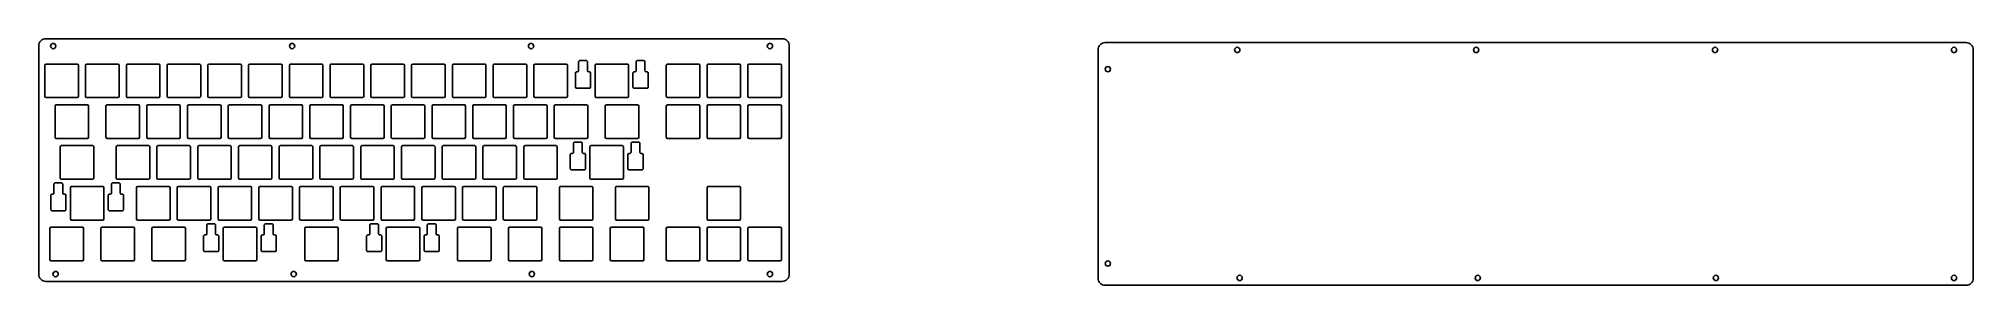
# Model space of a CAD drawing. Extents: x 82 to 889, y 214 to 317.
import ezdxf

# ---------------------------------------------------------------- set-up
doc = ezdxf.new("R2010")
doc.units = 0
doc.layers.get('0').update_dxf_attribs({"linetype": 'CONTINUOUS'})
doc.layers.add('BLACK', color=7, linetype='CONTINUOUS')

msp = doc.modelspace()

# ---------------------------------------------------------------- linework, layer by layer
for p, q in [((84.33, 305.74), (84.33, 292.74)), ((84.83, 306.24), (97.83, 306.24)), ((98.33, 305.74), (98.33, 292.74)), ((101.33, 305.74), (101.33, 292.74)), ((101.83, 306.24), (114.83, 306.24)), ((115.33, 305.74), (115.33, 292.74)), ((118.33, 305.74), (118.33, 292.74)), ((118.83, 306.24), (131.83, 306.24)), ((132.33, 305.74), (132.33, 292.74)), ((135.33, 305.74), (135.33, 292.74)), ((135.83, 306.24), (148.83, 306.24)), ((149.33, 305.74), (149.33, 292.74)), ((152.33, 305.74), (152.33, 292.74)), ((152.83, 306.24), (165.83, 306.24)), ((166.33, 305.74), (166.33, 292.74)), ((169.33, 305.74), (169.33, 292.74)), ((169.83, 306.24), (182.83, 306.24)), ((183.33, 305.74), (183.33, 292.74)), ((186.33, 305.74), (186.33, 292.74)), ((186.83, 306.24), (199.83, 306.24)), ((200.33, 305.74), (200.33, 292.74)), ((203.33, 305.74), (203.33, 292.74)), ((203.83, 306.24), (216.83, 306.24)), ((217.33, 305.74), (217.33, 292.74)), ((220.33, 305.74), (220.33, 292.74)), ((220.83, 306.24), (233.83, 306.24)), ((234.33, 305.74), (234.33, 292.74)), ((237.33, 305.74), (237.33, 292.74)), ((237.83, 306.24), (250.83, 306.24)), ((251.33, 305.74), (251.33, 292.74)), ((254.33, 305.74), (254.33, 292.74)), ((254.83, 306.24), (267.83, 306.24)), ((268.33, 305.74), (268.33, 292.74)), ((271.33, 305.74), (271.33, 292.74)), ((271.83, 306.24), (284.83, 306.24)), ((285.33, 305.74), (285.33, 292.74)), ((288.33, 305.74), (288.33, 292.74)), ((288.83, 306.24), (301.83, 306.24)), ((302.33, 305.74), (302.33, 292.74)), ((313.83, 305.74), (313.83, 292.74)), ((314.33, 306.24), (327.33, 306.24)), ((327.83, 305.74), (327.83, 292.74)), ((343.58, 305.74), (343.58, 292.74)), ((344.08, 306.24), (357.08, 306.24)), ((357.58, 305.74), (357.58, 292.74)), ((360.58, 305.74), (360.58, 292.74)), ((361.08, 306.24), (374.08, 306.24)), ((374.58, 305.74), (374.58, 292.74)), ((377.58, 305.74), (377.58, 292.74)), ((378.08, 306.24), (391.08, 306.24)), ((391.58, 305.74), (391.58, 292.74)), ((84.83, 292.24), (97.83, 292.24)), ((101.83, 292.24), (114.83, 292.24)), ((118.83, 292.24), (131.83, 292.24)), ((135.83, 292.24), (148.83, 292.24)), ((152.83, 292.24), (165.83, 292.24)), ((169.83, 292.24), (182.83, 292.24)), ((186.83, 292.24), (199.83, 292.24)), ((203.83, 292.24), (216.83, 292.24)), ((220.83, 292.24), (233.83, 292.24)), ((237.83, 292.24), (250.83, 292.24)), ((254.83, 292.24), (267.83, 292.24)), ((271.83, 292.24), (284.83, 292.24)), ((288.83, 292.24), (301.83, 292.24)), ((314.33, 292.24), (327.33, 292.24)), ((344.08, 292.24), (357.08, 292.24)), ((361.08, 292.24), (374.08, 292.24)), ((378.08, 292.24), (391.08, 292.24)), ((88.58, 288.74), (88.58, 275.74)), ((89.08, 289.24), (102.08, 289.24)), ((102.58, 288.74), (102.58, 275.74)), ((109.83, 288.74), (109.83, 275.74)), ((110.33, 289.24), (123.33, 289.24)), ((123.83, 288.74), (123.83, 275.74)), ((126.83, 288.74), (126.83, 275.74)), ((127.33, 289.24), (140.33, 289.24)), ((140.83, 288.74), (140.83, 275.74)), ((143.83, 288.74), (143.83, 275.74)), ((144.33, 289.24), (157.33, 289.24)), ((157.83, 288.74), (157.83, 275.74)), ((160.83, 288.74), (160.83, 275.74)), ((161.33, 289.24), (174.33, 289.24)), ((174.83, 288.74), (174.83, 275.74)), ((177.83, 288.74), (177.83, 275.74)), ((178.33, 289.24), (191.33, 289.24)), ((191.83, 288.74), (191.83, 275.74)), ((194.83, 288.74), (194.83, 275.74)), ((195.33, 289.24), (208.33, 289.24)), ((208.83, 288.74), (208.83, 275.74)), ((211.83, 288.74), (211.83, 275.74)), ((212.33, 289.24), (225.33, 289.24)), ((225.83, 288.74), (225.83, 275.74)), ((228.83, 288.74), (228.83, 275.74)), ((229.33, 289.24), (242.33, 289.24)), ((242.83, 288.74), (242.83, 275.74)), ((245.83, 288.74), (245.83, 275.74)), ((246.33, 289.24), (259.33, 289.24)), ((259.83, 288.74), (259.83, 275.74)), ((262.83, 288.74), (262.83, 275.74)), ((263.33, 289.24), (276.33, 289.24)), ((276.83, 288.74), (276.83, 275.74)), ((279.83, 288.74), (279.83, 275.74)), ((280.33, 289.24), (293.33, 289.24)), ((293.83, 288.74), (293.83, 275.74)), ((296.83, 288.74), (296.83, 275.74)), ((297.33, 289.24), (310.33, 289.24)), ((310.83, 288.74), (310.83, 275.74)), ((318.08, 288.74), (318.08, 275.74)), ((318.58, 289.24), (331.58, 289.24)), ((332.08, 288.74), (332.08, 275.74)), ((343.58, 288.74), (343.58, 275.74)), ((344.08, 289.24), (357.08, 289.24)), ((357.58, 288.74), (357.58, 275.74)), ((360.58, 288.74), (360.58, 275.74)), ((361.08, 289.24), (374.08, 289.24)), ((374.58, 288.74), (374.58, 275.74)), ((377.58, 288.74), (377.58, 275.74)), ((378.08, 289.24), (391.08, 289.24)), ((391.58, 288.74), (391.58, 275.74)), ((89.08, 275.24), (102.08, 275.24)), ((110.33, 275.24), (123.33, 275.24)), ((127.33, 275.24), (140.33, 275.24)), ((144.33, 275.24), (157.33, 275.24)), ((161.33, 275.24), (174.33, 275.24)), ((178.33, 275.24), (191.33, 275.24)), ((195.33, 275.24), (208.33, 275.24)), ((212.33, 275.24), (225.33, 275.24)), ((229.33, 275.24), (242.33, 275.24)), ((246.33, 275.24), (259.33, 275.24)), ((263.33, 275.24), (276.33, 275.24)), ((280.33, 275.24), (293.33, 275.24)), ((297.33, 275.24), (310.33, 275.24)), ((318.58, 275.24), (331.58, 275.24)), ((344.08, 275.24), (357.08, 275.24)), ((361.08, 275.24), (374.08, 275.24)), ((378.08, 275.24), (391.08, 275.24)), ((90.71, 271.74), (90.71, 258.74)), ((91.21, 272.24), (104.21, 272.24)), ((104.71, 271.74), (104.71, 258.74)), ((114.08, 271.74), (114.08, 258.74)), ((114.58, 272.24), (127.58, 272.24)), ((128.08, 271.74), (128.08, 258.74)), ((131.08, 271.74), (131.08, 258.74)), ((131.58, 272.24), (144.58, 272.24)), ((145.08, 271.74), (145.08, 258.74)), ((148.08, 271.74), (148.08, 258.74)), ((148.58, 272.24), (161.58, 272.24)), ((162.08, 271.74), (162.08, 258.74)), ((165.08, 271.74), (165.08, 258.74)), ((165.58, 272.24), (178.58, 272.24)), ((179.08, 271.74), (179.08, 258.74)), ((182.08, 271.74), (182.08, 258.74)), ((182.58, 272.24), (195.58, 272.24)), ((196.08, 271.74), (196.08, 258.74)), ((199.08, 271.74), (199.08, 258.74)), ((199.58, 272.24), (212.58, 272.24)), ((213.08, 271.74), (213.08, 258.74)), ((216.08, 271.74), (216.08, 258.74)), ((216.58, 272.24), (229.58, 272.24)), ((230.08, 271.74), (230.08, 258.74)), ((233.08, 271.74), (233.08, 258.74)), ((233.58, 272.24), (246.58, 272.24)), ((247.08, 271.74), (247.08, 258.74)), ((250.08, 271.74), (250.08, 258.74)), ((250.58, 272.24), (263.58, 272.24)), ((264.08, 271.74), (264.08, 258.74)), ((267.08, 271.74), (267.08, 258.74)), ((267.58, 272.24), (280.58, 272.24)), ((281.08, 271.74), (281.08, 258.74)), ((284.08, 271.74), (284.08, 258.74)), ((284.58, 272.24), (297.58, 272.24)), ((298.08, 271.74), (298.08, 258.74)), ((311.71, 271.74), (311.71, 258.74)), ((312.21, 272.24), (325.21, 272.24)), ((325.71, 271.74), (325.71, 258.74)), ((91.21, 258.24), (104.21, 258.24)), ((94.96, 254.74), (94.96, 241.74)), ((95.46, 255.24), (108.46, 255.24)), ((108.96, 254.74), (108.96, 241.74)), ((114.58, 258.24), (127.58, 258.24)), ((122.58, 254.74), (122.58, 241.74)), ((123.08, 255.24), (136.08, 255.24)), ((131.58, 258.24), (144.58, 258.24)), ((136.58, 254.74), (136.58, 241.74)), ((139.58, 254.74), (139.58, 241.74)), ((140.08, 255.24), (153.08, 255.24)), ((148.58, 258.24), (161.58, 258.24)), ((153.58, 254.74), (153.58, 241.74)), ((156.58, 254.74), (156.58, 241.74)), ((157.08, 255.24), (170.08, 255.24)), ((165.58, 258.24), (178.58, 258.24)), ((170.58, 254.74), (170.58, 241.74)), ((173.58, 254.74), (173.58, 241.74)), ((174.08, 255.24), (187.08, 255.24)), ((182.58, 258.24), (195.58, 258.24)), ((187.58, 254.74), (187.58, 241.74)), ((190.58, 254.74), (190.58, 241.74)), ((191.08, 255.24), (204.08, 255.24)), ((199.58, 258.24), (212.58, 258.24)), ((204.58, 254.74), (204.58, 241.74)), ((207.58, 254.74), (207.58, 241.74)), ((208.08, 255.24), (221.08, 255.24)), ((216.58, 258.24), (229.58, 258.24)), ((221.58, 254.74), (221.58, 241.74)), ((224.58, 254.74), (224.58, 241.74)), ((225.08, 255.24), (238.08, 255.24)), ((233.58, 258.24), (246.58, 258.24)), ((238.58, 254.74), (238.58, 241.74)), ((241.58, 254.74), (241.58, 241.74)), ((242.08, 255.24), (255.08, 255.24)), ((250.58, 258.24), (263.58, 258.24)), ((255.58, 254.74), (255.58, 241.74)), ((258.58, 254.74), (258.58, 241.74)), ((259.08, 255.24), (272.08, 255.24)), ((267.58, 258.24), (280.58, 258.24)), ((272.58, 254.74), (272.58, 241.74)), ((275.58, 254.74), (275.58, 241.74)), ((276.08, 255.24), (289.08, 255.24)), ((284.58, 258.24), (297.58, 258.24)), ((289.58, 254.74), (289.58, 241.74)), ((298.96, 254.74), (298.96, 241.74)), ((299.46, 255.24), (312.46, 255.24)), ((312.21, 258.24), (325.21, 258.24)), ((312.96, 254.74), (312.96, 241.74)), ((322.33, 254.74), (322.33, 241.74)), ((322.83, 255.24), (335.83, 255.24)), ((336.33, 254.74), (336.33, 241.74)), ((360.58, 254.74), (360.58, 241.74)), ((361.08, 255.24), (374.08, 255.24)), ((374.58, 254.74), (374.58, 241.74)), ((86.46, 237.74), (86.46, 224.74)), ((86.96, 238.24), (99.96, 238.24)), ((95.46, 241.24), (108.46, 241.24)), ((100.46, 237.74), (100.46, 224.74)), ((107.71, 237.74), (107.71, 224.74)), ((108.21, 238.24), (121.21, 238.24)), ((121.71, 237.74), (121.71, 224.74)), ((123.08, 241.24), (136.08, 241.24)), ((128.96, 237.74), (128.96, 224.74)), ((129.46, 238.24), (142.46, 238.24)), ((140.08, 241.24), (153.08, 241.24)), ((142.96, 237.74), (142.96, 224.74)), ((157.08, 241.24), (170.08, 241.24)), ((158.71, 237.74), (158.71, 224.74)), ((159.21, 238.24), (172.21, 238.24)), ((172.71, 237.74), (172.71, 224.74)), ((174.08, 241.24), (187.08, 241.24)), ((191.08, 241.24), (204.08, 241.24)), ((192.71, 237.74), (192.71, 224.74)), ((193.21, 238.24), (206.21, 238.24)), ((206.71, 237.74), (206.71, 224.74)), ((208.08, 241.24), (221.08, 241.24)), ((225.08, 241.24), (238.08, 241.24)), ((226.71, 237.74), (226.71, 224.74)), ((227.21, 238.24), (240.21, 238.24)), ((240.71, 237.74), (240.71, 224.74)), ((242.08, 241.24), (255.08, 241.24)), ((256.46, 237.74), (256.46, 224.74)), ((256.96, 238.24), (269.96, 238.24)), ((259.08, 241.24), (272.08, 241.24)), ((270.46, 237.74), (270.46, 224.74)), ((276.08, 241.24), (289.08, 241.24)), ((277.71, 237.74), (277.71, 224.74)), ((278.21, 238.24), (291.21, 238.24)), ((291.71, 237.74), (291.71, 224.74)), ((298.96, 237.74), (298.96, 224.74)), ((299.46, 241.24), (312.46, 241.24)), ((299.46, 238.24), (312.46, 238.24)), ((312.96, 237.74), (312.96, 224.74)), ((320.21, 237.74), (320.21, 224.74)), ((320.71, 238.24), (333.71, 238.24)), ((322.83, 241.24), (335.83, 241.24)), ((334.21, 237.74), (334.21, 224.74)), ((343.58, 237.74), (343.58, 224.74)), ((344.08, 238.24), (357.08, 238.24)), ((357.58, 237.74), (357.58, 224.74)), ((360.58, 237.74), (360.58, 224.74)), ((361.08, 241.24), (374.08, 241.24)), ((361.08, 238.24), (374.08, 238.24)), ((374.58, 237.74), (374.58, 224.74)), ((377.58, 237.74), (377.58, 224.74)), ((378.08, 238.24), (391.08, 238.24)), ((391.58, 237.74), (391.58, 224.74)), ((86.96, 224.24), (99.96, 224.24)), ((108.21, 224.24), (121.21, 224.24)), ((129.46, 224.24), (142.46, 224.24)), ((159.21, 224.24), (172.21, 224.24)), ((193.21, 224.24), (206.21, 224.24)), ((227.21, 224.24), (240.21, 224.24)), ((256.96, 224.24), (269.96, 224.24)), ((278.21, 224.24), (291.21, 224.24)), ((299.46, 224.24), (312.46, 224.24)), ((320.71, 224.24), (333.71, 224.24)), ((344.08, 224.24), (357.08, 224.24)), ((361.08, 224.24), (374.08, 224.24)), ((378.08, 224.24), (391.08, 224.24))]:
    msp.add_line(p, q)
at = {"linetype": 'Continuous'}
for points in [[(84.75, 316.79), (391.86, 316.79, -0.414214), (394.86, 313.79), (394.86, 218.69, -0.414214), (391.86, 215.69), (84.75, 215.69, -0.414214), (81.75, 218.69), (81.75, 313.79, -0.414214)], [(526.7, 315.16), (885.8, 315.16, -0.414214), (888.8, 312.16), (888.8, 217.07, -0.414214), (885.8, 214.07), (526.7, 214.07, -0.414214), (523.7, 217.07), (523.7, 312.16, -0.414214)]]:
    msp.add_lwpolyline(points, format="xyb", close=True, dxfattribs=at)
for centre in [(87.81, 313.74), (187.47, 313.74), (287.14, 313.74), (386.81, 313.74), (581.75, 312.11), (681.42, 312.11), (781.08, 312.11), (880.75, 312.11), (527.75, 304.11), (88.81, 218.74), (188.14, 218.74), (287.47, 218.74), (386.81, 218.74), (527.75, 223.11), (582.75, 217.11), (682.08, 217.11), (781.42, 217.11), (880.75, 217.11)]:
    msp.add_circle(centre, 1.1, dxfattribs=at)
for centre, start, end in [((84.83, 305.74), 90, 180), ((97.83, 305.74), 0, 90), ((101.83, 305.74), 90, 180), ((114.83, 305.74), 0, 90), ((118.83, 305.74), 90, 180), ((131.83, 305.74), 0, 90), ((135.83, 305.74), 90, 180), ((148.83, 305.74), 0, 90), ((152.83, 305.74), 90, 180), ((165.83, 305.74), 0, 90), ((169.83, 305.74), 90, 180), ((182.83, 305.74), 0, 90), ((186.83, 305.74), 90, 180), ((199.83, 305.74), 0, 90), ((203.83, 305.74), 90, 180), ((216.83, 305.74), 0, 90), ((220.83, 305.74), 90, 180), ((233.83, 305.74), 0, 90), ((237.83, 305.74), 90, 180), ((250.83, 305.74), 0, 90), ((254.83, 305.74), 90, 180), ((267.83, 305.74), 0, 90), ((271.83, 305.74), 90, 180), ((284.83, 305.74), 0, 90), ((288.83, 305.74), 90, 180), ((301.83, 305.74), 0, 90), ((314.33, 305.74), 90, 180), ((327.33, 305.74), 0, 90), ((344.08, 305.74), 90, 180), ((357.08, 305.74), 0, 90), ((361.08, 305.74), 90, 180), ((374.08, 305.74), 0, 90), ((378.08, 305.74), 90, 180), ((391.08, 305.74), 0, 90), ((84.83, 292.74), 180, 270), ((97.83, 292.74), 270, 0), ((101.83, 292.74), 180, 270), ((114.83, 292.74), 270, 0), ((118.83, 292.74), 180, 270), ((131.83, 292.74), 270, 0), ((135.83, 292.74), 180, 270), ((148.83, 292.74), 270, 0), ((152.83, 292.74), 180, 270), ((165.83, 292.74), 270, 0), ((169.83, 292.74), 180, 270), ((182.83, 292.74), 270, 0), ((186.83, 292.74), 180, 270), ((199.83, 292.74), 270, 0), ((203.83, 292.74), 180, 270), ((216.83, 292.74), 270, 0), ((220.83, 292.74), 180, 270), ((233.83, 292.74), 270, 0), ((237.83, 292.74), 180, 270), ((250.83, 292.74), 270, 0), ((254.83, 292.74), 180, 270), ((267.83, 292.74), 270, 0), ((271.83, 292.74), 180, 270), ((284.83, 292.74), 270, 0), ((288.83, 292.74), 180, 270), ((301.83, 292.74), 270, 0), ((314.33, 292.74), 180, 270), ((327.33, 292.74), 270, 0), ((344.08, 292.74), 180, 270), ((357.08, 292.74), 270, 0), ((361.08, 292.74), 180, 270), ((374.08, 292.74), 270, 0), ((378.08, 292.74), 180, 270), ((391.08, 292.74), 270, 0), ((89.08, 288.74), 90, 180), ((102.08, 288.74), 0, 90), ((110.33, 288.74), 90, 180), ((123.33, 288.74), 0, 90), ((127.33, 288.74), 90, 180), ((140.33, 288.74), 0, 90), ((144.33, 288.74), 90, 180), ((157.33, 288.74), 0, 90), ((161.33, 288.74), 90, 180), ((174.33, 288.74), 0, 90), ((178.33, 288.74), 90, 180), ((191.33, 288.74), 0, 90), ((195.33, 288.74), 90, 180), ((208.33, 288.74), 0, 90), ((212.33, 288.74), 90, 180), ((225.33, 288.74), 0, 90), ((229.33, 288.74), 90, 180), ((242.33, 288.74), 0, 90), ((246.33, 288.74), 90, 180), ((259.33, 288.74), 0, 90), ((263.33, 288.74), 90, 180), ((276.33, 288.74), 0, 90), ((280.33, 288.74), 90, 180), ((293.33, 288.74), 0, 90), ((297.33, 288.74), 90, 180), ((310.33, 288.74), 0, 90), ((318.58, 288.74), 90, 180), ((331.58, 288.74), 0, 90), ((344.08, 288.74), 90, 180), ((357.08, 288.74), 0, 90), ((361.08, 288.74), 90, 180), ((374.08, 288.74), 0, 90), ((378.08, 288.74), 90, 180), ((391.08, 288.74), 0, 90), ((89.08, 275.74), 180, 270), ((102.08, 275.74), 270, 0), ((110.33, 275.74), 180, 270), ((123.33, 275.74), 270, 0), ((127.33, 275.74), 180, 270), ((140.33, 275.74), 270, 0), ((144.33, 275.74), 180, 270), ((157.33, 275.74), 270, 0), ((161.33, 275.74), 180, 270), ((174.33, 275.74), 270, 0), ((178.33, 275.74), 180, 270), ((191.33, 275.74), 270, 0), ((195.33, 275.74), 180, 270), ((208.33, 275.74), 270, 0), ((212.33, 275.74), 180, 270), ((225.33, 275.74), 270, 0), ((229.33, 275.74), 180, 270), ((242.33, 275.74), 270, 0), ((246.33, 275.74), 180, 270), ((259.33, 275.74), 270, 0), ((263.33, 275.74), 180, 270), ((276.33, 275.74), 270, 0), ((280.33, 275.74), 180, 270), ((293.33, 275.74), 270, 0), ((297.33, 275.74), 180, 270), ((310.33, 275.74), 270, 0), ((318.58, 275.74), 180, 270), ((331.58, 275.74), 270, 0), ((344.08, 275.74), 180, 270), ((357.08, 275.74), 270, 0), ((361.08, 275.74), 180, 270), ((374.08, 275.74), 270, 0), ((378.08, 275.74), 180, 270), ((391.08, 275.74), 270, 0), ((91.21, 271.74), 90, 180), ((104.21, 271.74), 0, 90), ((114.58, 271.74), 90, 180), ((127.58, 271.74), 0, 90), ((131.58, 271.74), 90, 180), ((144.58, 271.74), 0, 90), ((148.58, 271.74), 90, 180), ((161.58, 271.74), 0, 90), ((165.58, 271.74), 90, 180), ((178.58, 271.74), 0, 90), ((182.58, 271.74), 90, 180), ((195.58, 271.74), 0, 90), ((199.58, 271.74), 90, 180), ((212.58, 271.74), 0, 90), ((216.58, 271.74), 90, 180), ((229.58, 271.74), 0, 90), ((233.58, 271.74), 90, 180), ((246.58, 271.74), 0, 90), ((250.58, 271.74), 90, 180), ((263.58, 271.74), 0, 90), ((267.58, 271.74), 90, 180), ((280.58, 271.74), 0, 90), ((284.58, 271.74), 90, 180), ((297.58, 271.74), 0, 90), ((312.21, 271.74), 90, 180), ((325.21, 271.74), 0, 90), ((91.21, 258.74), 180, 270), ((104.21, 258.74), 270, 0), ((114.58, 258.74), 180, 270), ((127.58, 258.74), 270, 0), ((131.58, 258.74), 180, 270), ((144.58, 258.74), 270, 0), ((148.58, 258.74), 180, 270), ((161.58, 258.74), 270, 0), ((165.58, 258.74), 180, 270), ((178.58, 258.74), 270, 0), ((182.58, 258.74), 180, 270), ((195.58, 258.74), 270, 0), ((199.58, 258.74), 180, 270), ((212.58, 258.74), 270, 0), ((216.58, 258.74), 180, 270), ((229.58, 258.74), 270, 0), ((233.58, 258.74), 180, 270), ((246.58, 258.74), 270, 0), ((250.58, 258.74), 180, 270), ((263.58, 258.74), 270, 0), ((267.58, 258.74), 180, 270), ((280.58, 258.74), 270, 0), ((284.58, 258.74), 180, 270), ((297.58, 258.74), 270, 0), ((312.21, 258.74), 180, 270), ((325.21, 258.74), 270, 0), ((95.46, 254.74), 90, 180), ((108.46, 254.74), 0, 90), ((123.08, 254.74), 90, 180), ((136.08, 254.74), 0, 90), ((140.08, 254.74), 90, 180), ((153.08, 254.74), 0, 90), ((157.08, 254.74), 90, 180), ((170.08, 254.74), 0, 90), ((174.08, 254.74), 90, 180), ((187.08, 254.74), 0, 90), ((191.08, 254.74), 90, 180), ((204.08, 254.74), 0, 90), ((208.08, 254.74), 90, 180), ((221.08, 254.74), 0, 90), ((225.08, 254.74), 90, 180), ((238.08, 254.74), 0, 90), ((242.08, 254.74), 90, 180), ((255.08, 254.74), 0, 90), ((259.08, 254.74), 90, 180), ((272.08, 254.74), 0, 90), ((276.08, 254.74), 90, 180), ((289.08, 254.74), 0, 90), ((299.46, 254.74), 90, 180), ((312.46, 254.74), 0, 90), ((322.83, 254.74), 90, 180), ((335.83, 254.74), 0, 90), ((361.08, 254.74), 90, 180), ((374.08, 254.74), 0, 90), ((86.96, 237.74), 90, 180), ((95.46, 241.74), 180, 270), ((99.96, 237.74), 0, 90), ((108.21, 237.74), 90, 180), ((108.46, 241.74), 270, 0), ((121.21, 237.74), 0, 90), ((123.08, 241.74), 180, 270), ((129.46, 237.74), 90, 180), ((136.08, 241.74), 270, 0), ((140.08, 241.74), 180, 270), ((142.46, 237.74), 0, 90), ((153.08, 241.74), 270, 0), ((157.08, 241.74), 180, 270), ((159.21, 237.74), 90, 180), ((170.08, 241.74), 270, 0), ((172.21, 237.74), 0, 90), ((174.08, 241.74), 180, 270), ((187.08, 241.74), 270, 0), ((191.08, 241.74), 180, 270), ((193.21, 237.74), 90, 180), ((204.08, 241.74), 270, 0), ((206.21, 237.74), 0, 90), ((208.08, 241.74), 180, 270), ((221.08, 241.74), 270, 0), ((225.08, 241.74), 180, 270), ((227.21, 237.74), 90, 180), ((238.08, 241.74), 270, 0), ((240.21, 237.74), 0, 90), ((242.08, 241.74), 180, 270), ((255.08, 241.74), 270, 0), ((256.96, 237.74), 90, 180), ((259.08, 241.74), 180, 270), ((269.96, 237.74), 0, 90), ((272.08, 241.74), 270, 0), ((276.08, 241.74), 180, 270), ((278.21, 237.74), 90, 180), ((289.08, 241.74), 270, 0), ((291.21, 237.74), 0, 90), ((299.46, 241.74), 180, 270), ((299.46, 237.74), 90, 180), ((312.46, 241.74), 270, 0), ((312.46, 237.74), 0, 90), ((320.71, 237.74), 90, 180), ((322.83, 241.74), 180, 270), ((333.71, 237.74), 0, 90), ((335.83, 241.74), 270, 0), ((344.08, 237.74), 90, 180), ((357.08, 237.74), 0, 90), ((361.08, 241.74), 180, 270), ((361.08, 237.74), 90, 180), ((374.08, 241.74), 270, 0), ((374.08, 237.74), 0, 90), ((378.08, 237.74), 90, 180), ((391.08, 237.74), 0, 90), ((86.96, 224.74), 180, 270), ((99.96, 224.74), 270, 0), ((108.21, 224.74), 180, 270), ((121.21, 224.74), 270, 0), ((129.46, 224.74), 180, 270), ((142.46, 224.74), 270, 0), ((159.21, 224.74), 180, 270), ((172.21, 224.74), 270, 0), ((193.21, 224.74), 180, 270), ((206.21, 224.74), 270, 0), ((227.21, 224.74), 180, 270), ((240.21, 224.74), 270, 0), ((256.96, 224.74), 180, 270), ((269.96, 224.74), 270, 0), ((278.21, 224.74), 180, 270), ((291.21, 224.74), 270, 0), ((299.46, 224.74), 180, 270), ((312.46, 224.74), 270, 0), ((320.71, 224.74), 180, 270), ((333.71, 224.74), 270, 0), ((344.08, 224.74), 180, 270), ((357.08, 224.74), 270, 0), ((361.08, 224.74), 180, 270), ((374.08, 224.74), 270, 0), ((378.08, 224.74), 180, 270), ((391.08, 224.74), 270, 0)]:
    msp.add_arc(centre, 0.5, start, end)
at = {"layer": 'BLACK', "linetype": 'Continuous'}
for p, q in [((310.66, 307.16), (310.66, 303.52)), ((523.7, 307.11), (523.7, 307.11))]:
    msp.add_line(p, q, dxfattribs=at)
for points in [[(310.36, 307.64), (310.46, 307.58), (310.54, 307.49), (310.61, 307.39), (310.64, 307.28), (310.66, 307.17), (310.66, 307.16), (310.66, 303.52), (310.66, 303.45), (310.69, 303.33), (310.75, 303.22), (310.84, 303.14), (310.95, 303.07), (311.07, 303.04), (311.13, 303.04), (311.14, 303.04), (311.48, 303.04), (311.6, 303.03), (311.71, 302.99), (311.81, 302.93), (311.89, 302.84), (311.96, 302.74), (311.99, 302.63), (312.01, 302.52), (312.01, 302.51), (312.01, 296.67), (311.99, 296.55), (311.96, 296.44), (311.89, 296.34), (311.81, 296.26), (311.71, 296.19), (311.6, 296.15), (311.48, 296.14), (311.48, 296.14), (306.18, 296.14), (306.07, 296.15), (305.96, 296.19), (305.86, 296.26), (305.77, 296.34), (305.71, 296.44), (305.67, 296.55), (305.66, 296.67), (305.66, 296.67), (305.66, 302.52), (305.67, 302.63), (305.71, 302.74), (305.77, 302.84), (305.86, 302.93), (305.96, 302.99), (306.07, 303.03), (306.18, 303.04), (306.19, 303.04), (306.53, 303.04), (306.6, 303.04), (306.72, 303.07), (306.82, 303.14), (306.91, 303.22), (306.98, 303.33), (307.01, 303.45), (307.01, 303.52), (307.01, 303.52), (307.01, 307.17), (307.02, 307.28), (307.06, 307.39), (307.12, 307.49), (307.21, 307.58), (307.31, 307.64), (307.42, 307.68), (307.53, 307.69), (307.54, 307.69), (310.13, 307.69), (310.25, 307.68)], [(334.46, 307.58), (334.54, 307.49), (334.61, 307.39), (334.64, 307.28), (334.66, 307.17), (334.66, 307.16), (334.66, 303.52), (334.66, 303.45), (334.69, 303.33), (334.75, 303.22), (334.84, 303.14), (334.95, 303.07), (335.07, 303.04), (335.13, 303.04), (335.14, 303.04), (335.48, 303.04), (335.6, 303.03), (335.71, 302.99), (335.81, 302.93), (335.89, 302.84), (335.96, 302.74), (335.99, 302.63), (336.01, 302.52), (336.01, 302.51), (336.01, 296.67), (335.99, 296.55), (335.96, 296.44), (335.89, 296.34), (335.81, 296.26), (335.71, 296.19), (335.6, 296.15), (335.48, 296.14), (335.48, 296.14), (330.18, 296.14), (330.07, 296.15), (329.96, 296.19), (329.86, 296.26), (329.77, 296.34), (329.71, 296.44), (329.67, 296.55), (329.66, 296.67), (329.66, 296.67), (329.66, 302.52), (329.67, 302.63), (329.71, 302.74), (329.77, 302.84), (329.86, 302.93), (329.96, 302.99), (330.07, 303.03), (330.18, 303.04), (330.19, 303.04), (330.53, 303.04), (330.6, 303.04), (330.72, 303.07), (330.82, 303.14), (330.91, 303.22), (330.98, 303.33), (331.01, 303.45), (331.01, 303.52), (331.01, 303.52), (331.01, 307.17), (331.02, 307.28), (331.06, 307.39), (331.12, 307.49), (331.21, 307.58), (331.31, 307.64), (331.42, 307.68), (331.53, 307.69), (331.54, 307.69), (334.13, 307.69), (334.25, 307.68), (334.36, 307.64)], [(308.63, 269.22), (308.72, 269.14), (308.82, 269.07), (308.95, 269.04), (309.01, 269.04), (309.01, 269.04), (309.36, 269.04), (309.47, 269.03), (309.59, 268.99), (309.69, 268.93), (309.77, 268.84), (309.83, 268.74), (309.87, 268.63), (309.88, 268.52), (309.88, 268.51), (309.88, 262.67), (309.87, 262.55), (309.83, 262.44), (309.77, 262.34), (309.69, 262.26), (309.59, 262.19), (309.47, 262.15), (309.36, 262.14), (309.35, 262.14), (304.06, 262.14), (303.94, 262.15), (303.83, 262.19), (303.73, 262.26), (303.65, 262.34), (303.59, 262.44), (303.55, 262.55), (303.53, 262.67), (303.53, 262.67), (303.53, 268.52), (303.55, 268.63), (303.59, 268.74), (303.65, 268.84), (303.73, 268.93), (303.83, 268.99), (303.94, 269.03), (304.06, 269.04), (304.06, 269.04), (304.41, 269.04), (304.47, 269.04), (304.59, 269.07), (304.7, 269.14), (304.79, 269.22), (304.85, 269.33), (304.88, 269.45), (304.88, 269.52), (304.88, 269.52), (304.88, 273.17), (304.9, 273.28), (304.94, 273.39), (305, 273.49), (305.08, 273.58), (305.18, 273.64), (305.29, 273.68), (305.41, 273.69), (305.41, 273.69), (308.01, 273.69), (308.12, 273.68), (308.24, 273.64), (308.34, 273.58), (308.42, 273.49), (308.48, 273.39), (308.52, 273.28), (308.53, 273.17), (308.53, 273.16), (308.53, 269.52), (308.53, 269.45), (308.57, 269.33)], [(332.63, 269.22), (332.72, 269.14), (332.82, 269.07), (332.95, 269.04), (333.01, 269.04), (333.01, 269.04), (333.36, 269.04), (333.47, 269.03), (333.59, 268.99), (333.69, 268.93), (333.77, 268.84), (333.83, 268.74), (333.87, 268.63), (333.88, 268.52), (333.88, 268.51), (333.88, 262.67), (333.87, 262.55), (333.83, 262.44), (333.77, 262.34), (333.69, 262.26), (333.59, 262.19), (333.47, 262.15), (333.36, 262.14), (333.35, 262.14), (328.06, 262.14), (327.94, 262.15), (327.83, 262.19), (327.73, 262.26), (327.65, 262.34), (327.59, 262.44), (327.55, 262.55), (327.53, 262.67), (327.53, 262.67), (327.53, 268.52), (327.55, 268.63), (327.59, 268.74), (327.65, 268.84), (327.73, 268.93), (327.83, 268.99), (327.94, 269.03), (328.06, 269.04), (328.06, 269.04), (328.41, 269.04), (328.47, 269.04), (328.59, 269.07), (328.7, 269.14), (328.79, 269.22), (328.85, 269.33), (328.88, 269.45), (328.88, 269.52), (328.88, 269.52), (328.88, 273.17), (328.9, 273.28), (328.94, 273.39), (329, 273.49), (329.08, 273.58), (329.18, 273.64), (329.29, 273.68), (329.41, 273.69), (329.41, 273.69), (332.01, 273.69), (332.12, 273.68), (332.24, 273.64), (332.34, 273.58), (332.42, 273.49), (332.48, 273.39), (332.52, 273.28), (332.53, 273.17), (332.53, 273.16), (332.53, 269.52), (332.53, 269.45), (332.57, 269.33)], [(91.49, 256.64), (91.59, 256.58), (91.67, 256.49), (91.73, 256.39), (91.77, 256.28), (91.78, 256.17), (91.78, 256.16), (91.78, 252.52), (91.78, 252.45), (91.82, 252.33), (91.88, 252.22), (91.97, 252.14), (92.07, 252.07), (92.2, 252.04), (92.26, 252.04), (92.26, 252.04), (92.61, 252.04), (92.72, 252.03), (92.84, 251.99), (92.94, 251.93), (93.02, 251.84), (93.08, 251.74), (93.12, 251.63), (93.13, 251.52), (93.13, 251.51), (93.13, 245.67), (93.12, 245.55), (93.08, 245.44), (93.02, 245.34), (92.94, 245.26), (92.84, 245.19), (92.72, 245.15), (92.61, 245.14), (92.6, 245.14), (87.31, 245.14), (87.19, 245.15), (87.08, 245.19), (86.98, 245.26), (86.9, 245.34), (86.84, 245.44), (86.8, 245.55), (86.78, 245.67), (86.78, 245.67), (86.78, 251.52), (86.8, 251.63), (86.84, 251.74), (86.9, 251.84), (86.98, 251.93), (87.08, 251.99), (87.19, 252.03), (87.31, 252.04), (87.31, 252.04), (87.66, 252.04), (87.72, 252.04), (87.84, 252.07), (87.95, 252.14), (88.04, 252.22), (88.1, 252.33), (88.13, 252.45), (88.13, 252.52), (88.13, 252.52), (88.13, 256.17), (88.15, 256.28), (88.19, 256.39), (88.25, 256.49), (88.33, 256.58), (88.43, 256.64), (88.54, 256.68), (88.66, 256.69), (88.66, 256.69), (91.26, 256.69), (91.37, 256.68)], [(115.49, 256.64), (115.59, 256.58), (115.67, 256.49), (115.73, 256.39), (115.77, 256.28), (115.78, 256.17), (115.78, 256.16), (115.78, 252.52), (115.78, 252.45), (115.82, 252.33), (115.88, 252.22), (115.97, 252.14), (116.07, 252.07), (116.2, 252.04), (116.26, 252.04), (116.26, 252.04), (116.61, 252.04), (116.72, 252.03), (116.84, 251.99), (116.94, 251.93), (117.02, 251.84), (117.08, 251.74), (117.12, 251.63), (117.13, 251.52), (117.13, 251.51), (117.13, 245.67), (117.12, 245.55), (117.08, 245.44), (117.02, 245.34), (116.94, 245.26), (116.84, 245.19), (116.72, 245.15), (116.61, 245.14), (116.6, 245.14), (111.31, 245.14), (111.19, 245.15), (111.08, 245.19), (110.98, 245.26), (110.9, 245.34), (110.84, 245.44), (110.8, 245.55), (110.78, 245.67), (110.78, 245.67), (110.78, 251.52), (110.8, 251.63), (110.84, 251.74), (110.9, 251.84), (110.98, 251.93), (111.08, 251.99), (111.19, 252.03), (111.31, 252.04), (111.31, 252.04), (111.66, 252.04), (111.72, 252.04), (111.84, 252.07), (111.95, 252.14), (112.04, 252.22), (112.1, 252.33), (112.13, 252.45), (112.13, 252.52), (112.13, 252.52), (112.13, 256.17), (112.15, 256.28), (112.19, 256.39), (112.25, 256.49), (112.33, 256.58), (112.43, 256.64), (112.54, 256.68), (112.66, 256.69), (112.66, 256.69), (115.26, 256.69), (115.37, 256.68)], [(155.34, 239.58), (155.42, 239.49), (155.48, 239.39), (155.52, 239.28), (155.53, 239.17), (155.53, 239.16), (155.53, 235.52), (155.53, 235.45), (155.57, 235.33), (155.63, 235.22), (155.72, 235.14), (155.82, 235.07), (155.95, 235.04), (156.01, 235.04), (156.01, 235.04), (156.36, 235.04), (156.47, 235.03), (156.59, 234.99), (156.69, 234.93), (156.77, 234.84), (156.83, 234.74), (156.87, 234.63), (156.88, 234.52), (156.88, 234.51), (156.88, 228.67), (156.87, 228.55), (156.83, 228.44), (156.77, 228.34), (156.69, 228.26), (156.59, 228.19), (156.47, 228.15), (156.36, 228.14), (156.35, 228.14), (151.06, 228.14), (150.94, 228.15), (150.83, 228.19), (150.73, 228.26), (150.65, 228.34), (150.59, 228.44), (150.55, 228.55), (150.53, 228.67), (150.53, 228.67), (150.53, 234.52), (150.55, 234.63), (150.59, 234.74), (150.65, 234.84), (150.73, 234.93), (150.83, 234.99), (150.94, 235.03), (151.06, 235.04), (151.06, 235.04), (151.41, 235.04), (151.47, 235.04), (151.59, 235.07), (151.7, 235.14), (151.79, 235.22), (151.85, 235.33), (151.88, 235.45), (151.88, 235.52), (151.88, 235.52), (151.88, 239.17), (151.9, 239.28), (151.94, 239.39), (152, 239.49), (152.08, 239.58), (152.18, 239.64), (152.29, 239.68), (152.41, 239.69), (152.41, 239.69), (155.01, 239.69), (155.12, 239.68), (155.24, 239.64)], [(179.34, 239.58), (179.42, 239.49), (179.48, 239.39), (179.52, 239.28), (179.53, 239.17), (179.53, 239.16), (179.53, 235.52), (179.53, 235.45), (179.57, 235.33), (179.63, 235.22), (179.72, 235.14), (179.82, 235.07), (179.95, 235.04), (180.01, 235.04), (180.01, 235.04), (180.36, 235.04), (180.47, 235.03), (180.59, 234.99), (180.69, 234.93), (180.77, 234.84), (180.83, 234.74), (180.87, 234.63), (180.88, 234.52), (180.88, 234.51), (180.88, 228.67), (180.87, 228.55), (180.83, 228.44), (180.77, 228.34), (180.69, 228.26), (180.59, 228.19), (180.47, 228.15), (180.36, 228.14), (180.35, 228.14), (175.06, 228.14), (174.94, 228.15), (174.83, 228.19), (174.73, 228.26), (174.65, 228.34), (174.59, 228.44), (174.55, 228.55), (174.53, 228.67), (174.53, 228.67), (174.53, 234.52), (174.55, 234.63), (174.59, 234.74), (174.65, 234.84), (174.73, 234.93), (174.83, 234.99), (174.94, 235.03), (175.06, 235.04), (175.06, 235.04), (175.41, 235.04), (175.47, 235.04), (175.59, 235.07), (175.7, 235.14), (175.79, 235.22), (175.85, 235.33), (175.88, 235.45), (175.88, 235.52), (175.88, 235.52), (175.88, 239.17), (175.9, 239.28), (175.94, 239.39), (176, 239.49), (176.08, 239.58), (176.18, 239.64), (176.29, 239.68), (176.41, 239.69), (176.41, 239.69), (179.01, 239.69), (179.12, 239.68), (179.24, 239.64)], [(223.34, 239.58), (223.42, 239.49), (223.48, 239.39), (223.52, 239.28), (223.53, 239.17), (223.53, 239.16), (223.53, 235.52), (223.53, 235.45), (223.57, 235.33), (223.63, 235.22), (223.72, 235.14), (223.82, 235.07), (223.95, 235.04), (224.01, 235.04), (224.01, 235.04), (224.36, 235.04), (224.47, 235.03), (224.59, 234.99), (224.69, 234.93), (224.77, 234.84), (224.83, 234.74), (224.87, 234.63), (224.88, 234.52), (224.88, 234.51), (224.88, 228.67), (224.87, 228.55), (224.83, 228.44), (224.77, 228.34), (224.69, 228.26), (224.59, 228.19), (224.47, 228.15), (224.36, 228.14), (224.35, 228.14), (219.06, 228.14), (218.94, 228.15), (218.83, 228.19), (218.73, 228.26), (218.65, 228.34), (218.59, 228.44), (218.55, 228.55), (218.53, 228.67), (218.53, 228.67), (218.53, 234.52), (218.55, 234.63), (218.59, 234.74), (218.65, 234.84), (218.73, 234.93), (218.83, 234.99), (218.94, 235.03), (219.06, 235.04), (219.06, 235.04), (219.41, 235.04), (219.47, 235.04), (219.59, 235.07), (219.7, 235.14), (219.79, 235.22), (219.85, 235.33), (219.88, 235.45), (219.88, 235.52), (219.88, 235.52), (219.88, 239.17), (219.9, 239.28), (219.94, 239.39), (220, 239.49), (220.08, 239.58), (220.18, 239.64), (220.29, 239.68), (220.41, 239.69), (220.41, 239.69), (223.01, 239.69), (223.12, 239.68), (223.24, 239.64)], [(247.63, 235.22), (247.72, 235.14), (247.82, 235.07), (247.95, 235.04), (248.01, 235.04), (248.01, 235.04), (248.36, 235.04), (248.47, 235.03), (248.59, 234.99), (248.69, 234.93), (248.77, 234.84), (248.83, 234.74), (248.87, 234.63), (248.88, 234.52), (248.88, 234.51), (248.88, 228.67), (248.87, 228.55), (248.83, 228.44), (248.77, 228.34), (248.69, 228.26), (248.59, 228.19), (248.47, 228.15), (248.36, 228.14), (248.35, 228.14), (243.06, 228.14), (242.94, 228.15), (242.83, 228.19), (242.73, 228.26), (242.65, 228.34), (242.59, 228.44), (242.55, 228.55), (242.53, 228.67), (242.53, 228.67), (242.53, 234.52), (242.55, 234.63), (242.59, 234.74), (242.65, 234.84), (242.73, 234.93), (242.83, 234.99), (242.94, 235.03), (243.06, 235.04), (243.06, 235.04), (243.41, 235.04), (243.47, 235.04), (243.59, 235.07), (243.7, 235.14), (243.79, 235.22), (243.85, 235.33), (243.88, 235.45), (243.88, 235.52), (243.88, 235.52), (243.88, 239.17), (243.9, 239.28), (243.94, 239.39), (244, 239.49), (244.08, 239.58), (244.18, 239.64), (244.29, 239.68), (244.41, 239.69), (244.41, 239.69), (247.01, 239.69), (247.12, 239.68), (247.24, 239.64), (247.34, 239.58), (247.42, 239.49), (247.48, 239.39), (247.52, 239.28), (247.53, 239.17), (247.53, 239.16), (247.53, 235.52), (247.53, 235.45), (247.57, 235.33)]]:
    msp.add_lwpolyline(points, close=True, dxfattribs=at)

doc.saveas('drawing.dxf')
